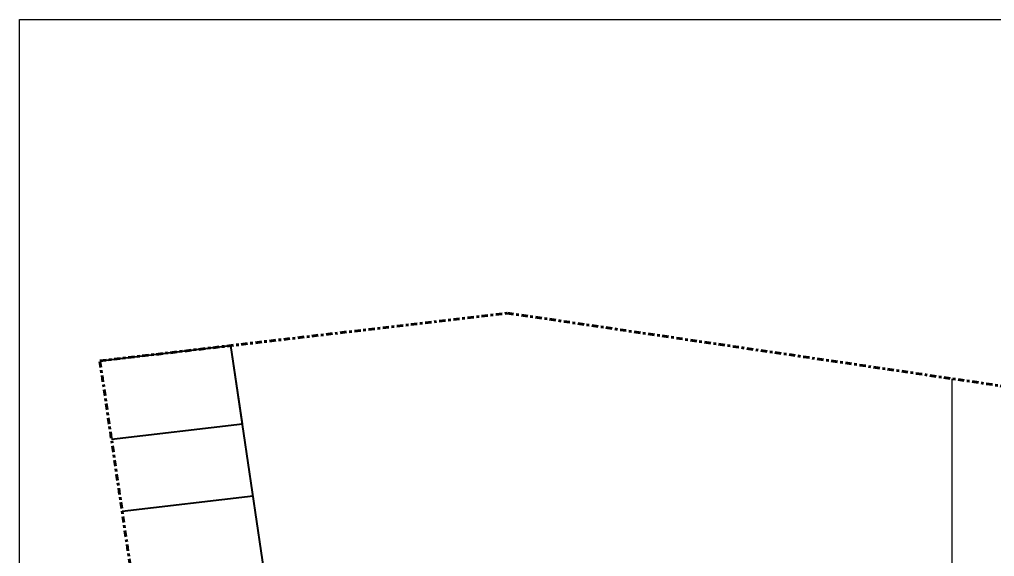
# Model space of a CAD drawing. Header units: metres. Extents: x 9 to 572, y -30 to 326.
# Drawn here: x 305.68 to 342.67, y 45.4 to 65.75 of the extents above; entities that cross this region are included whole.
import ezdxf

# ---------------------------------------------------------------- set-up
doc = ezdxf.new("R2010")
doc.units = ezdxf.units.M
doc.header["$LTSCALE"] = 0.01
doc.header["$MEASUREMENT"] = 0
doc.linetypes.add('ACAD_ISO04W100', pattern=[30, 24, -3, 0, -3])
doc.layers.add('PARKING', color=92, linetype='Continuous', lineweight=40)
doc.layers.add('SITE BOUNDARY', color=6, linetype='ACAD_ISO04W100', lineweight=60)
doc.layers.add('STAIR', color=231, linetype='Continuous')

msp = doc.modelspace()

# ---------------------------------------------------------------- linework, layer by layer
at = {"layer": 'PARKING'}
for p, q in [((308.734, 52.811), (313.702, 53.395)), ((315.35, 42.261), (313.702, 53.395)), ((314.142, 50.426), (313.702, 53.395)), ((309.174, 49.842), (314.142, 50.426)), ((309.576, 47.121), (314.545, 47.704))]:
    msp.add_line(p, q, dxfattribs=at)
at = {"layer": 'SITE BOUNDARY'}
for p, q in [((308.734, 52.811), (324.19, 54.626)), ((324.19, 54.626), (370.648, 47.778)), ((318.814, -15.282), (308.734, 52.811))]:
    msp.add_line(p, q, dxfattribs=at)
at = {"layer": 'STAIR'}
for p, q in [((305.684, 65.754), (373.107, 65.754)), ((305.684, -30.238), (305.684, 65.754)), ((341.067, 42.336), (341.067, 52.138))]:
    msp.add_line(p, q, dxfattribs=at)

doc.saveas('drawing.dxf')
